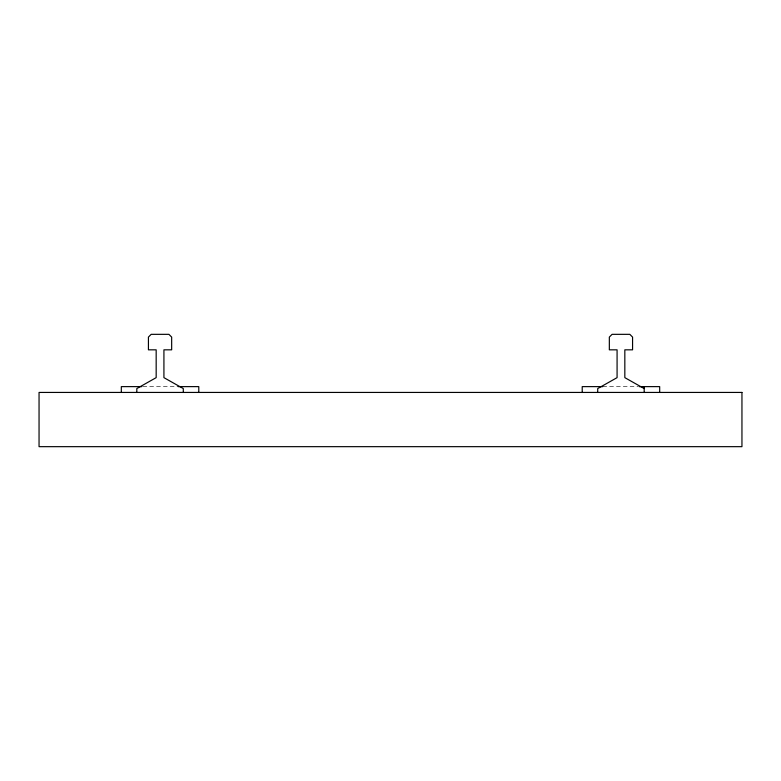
<?xml version="1.0" encoding="UTF-8"?>
<svg xmlns="http://www.w3.org/2000/svg" width="781" height="781" viewBox="0 0 781 781"><rect width="100%" height="100%" fill="white"/><g stroke="black" fill="none" stroke-linecap="round" stroke-linejoin="round"><path stroke-width="0.59" stroke-dasharray="3.9 2.93" d="M142.884 386.624L178.205 386.624M602.795 386.624L638.116 386.624"/><path stroke-width="1.17" d="M141.888 386.624L121.319 386.624L121.319 392.433M178.127 386.624L198.784 386.624L198.784 392.433M602.873 386.624L582.216 386.624L582.216 392.433M639.112 386.624L659.681 386.624L659.681 392.433M644.188 388.567L624.829 377.643L624.829 349.829L632.571 349.829L632.571 337.089L629.828 334.336L612.079 334.336L609.336 337.089L609.336 349.829L617.078 349.829L617.078 377.643L597.709 388.567L597.709 392.433M644.188 386.624L644.188 392.433M183.291 392.433L183.291 388.567L163.922 377.643L163.922 349.829L171.664 349.829L171.664 337.089L168.921 334.336L151.172 334.336L148.429 337.089L148.429 349.829L156.171 349.829L156.171 377.643L136.812 388.567L136.812 392.433M741.95 392.433L39.05 392.433L39.05 446.664L741.95 446.664L741.95 392.433"/></g></svg>
